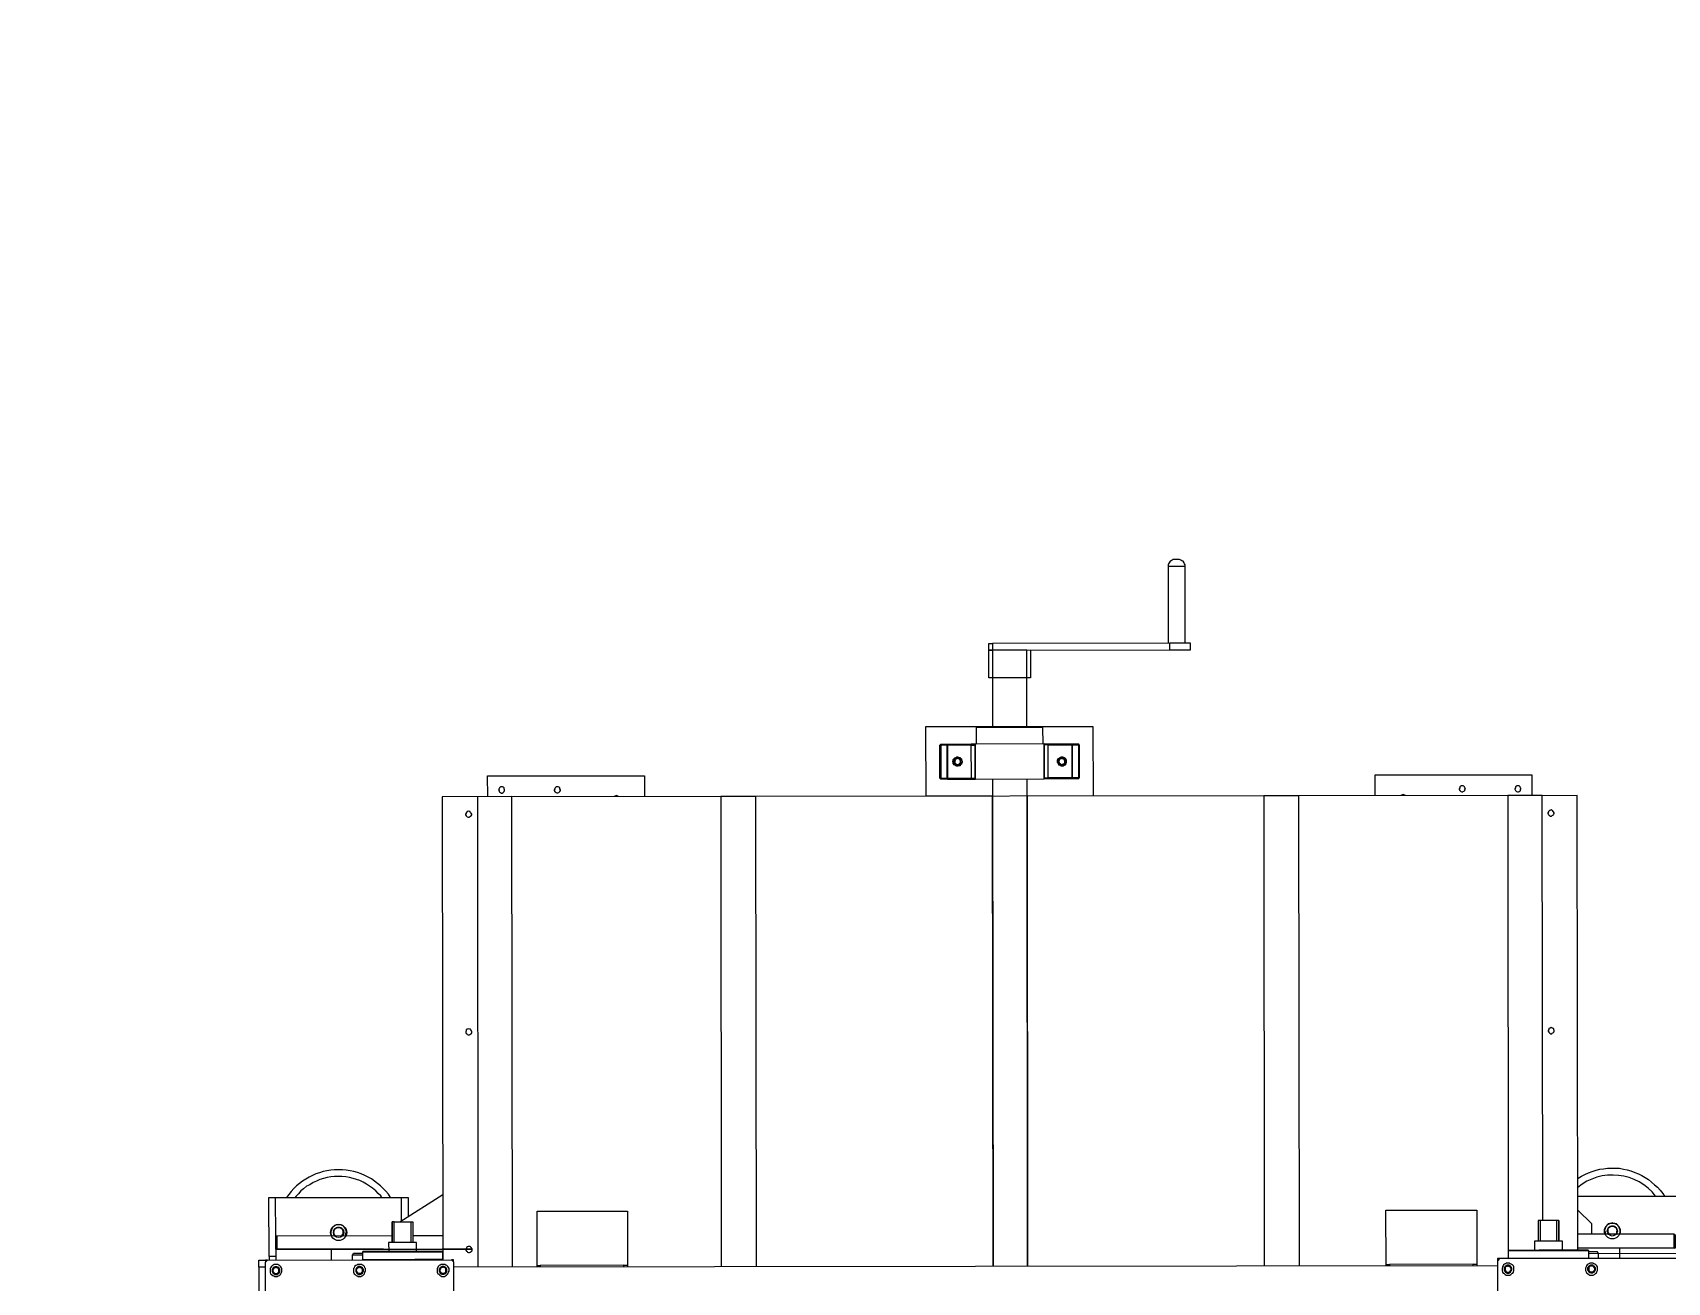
# Model space of a CAD drawing. Header units: feet. Extents: x -99009 to 3252343, y -11094690 to 9035152.
# Drawn here: x 2484468 to 2486816, y -1979770 to -1977975 of the extents above; entities that cross this region are included whole.
import ezdxf

# ---------------------------------------------------------------- set-up
doc = ezdxf.new("R2010")
doc.units = ezdxf.units.FT
doc.linetypes.add('PDF_IMPORT', pattern=[1, 0.8, -0.2])
doc.layers.add('1', color=1, linetype='Continuous')

# ---------------------------------------------------------------- blocks, each defined once
blk = doc.blocks.new('lEVELLING mACHINE')
at = {"color": 200, "lineweight": 25, "transparency": 33554684}
for points in [[(14802.9, 6496), (14802.9, 6281.9), (14805.8, 6279), (15070.3, 6279), (15073.3, 6281.9), (15073.3, 6496), (15070.3, 6499), (14805.8, 6499), (14802.9, 6496), (14802.9, 6499), (14802.9, 6988.8), (14805.8, 6988.8), (14802.9, 6992.5), (14802.9, 7205.9), (14805.8, 7208.8), (14802.9, 7208.8), (14802.9, 7205.9)], [(16573, 7205.9), (16573, 6992.5), (16575.9, 6988.8), (16840.4, 6988.8), (16843.4, 6988.8), (16843.4, 6499), (16840.4, 6499), (16843.4, 6496), (16843.4, 6281.9), (16840.4, 6279), (16575.9, 6279), (16573, 6281.9), (16573, 6496), (16575.9, 6499), (16840.4, 6499)], [(16843.4, 6289.3), (16853, 6289.3), (16853, 7199.2), (16843.4, 7199.2)], [(11653.9, 6272.3), (14942.1, 6272.3)], [(14957.7, 6189.3), (14817.7, 6189.3), (14808, 6189.3), (14808, 6273.8)], [(14897.7, 6264.1), (14897.7, 6279)], [(14928.1, 6279), (14928.1, 6272.3), (14928.1, 6271.5), (14928.8, 6270.8), (14928.8, 6270.1), (14929.6, 6269.3), (14930.3, 6269.3), (14931, 6269.3), (14931.8, 6269.3), (14942.1, 6269.3)], [(14942.9, 6279), (14942.1, 6278.2), (14942.1, 6267.8), (14942.9, 6267.1), (14943.6, 6267.1), (14944.4, 6267.1), (14945.9, 6267.1), (14947.3, 6267.1), (14949.6, 6267.1), (14951.8, 6267.1), (14954, 6267.1), (14957, 6267.1), (14959.9, 6267.1), (14962.9, 6267.1), (14966.6, 6267.1), (14970.3, 6267.1), (14974, 6267.1), (14978.5, 6267.1), (14982.2, 6267.1), (14986.6, 6267.1), (14991.1, 6267.1), (14995.5, 6267.1), (14999.9, 6267.1), (15004.4, 6267.1), (15008.8, 6267.1), (15013.3, 6267.1), (15017.7, 6267.1), (15022.2, 6267.1), (15025.9, 6267.1), (15029.6, 6267.1), (15033.3, 6267.1), (15037, 6267.1), (15040.7, 6267.1), (15043.7, 6267.1), (15045.9, 6267.1), (15048.8, 6267.1), (15051.1, 6267.1), (15052.5, 6267.1), (15054, 6267.1), (15055.5, 6267.1), (15056.3, 6267.1), (15057, 6267.1), (15057.7, 6267.8), (15057.7, 6278.2), (15057, 6279)], [(15057.7, 6278.2), (15057, 6278.2), (15056.3, 6278.2), (15054.8, 6278.2), (15053.3, 6278.2), (15051.1, 6278.2), (15048.8, 6278.2), (15046.6, 6278.2), (15043.7, 6278.2), (15040.7, 6278.2), (15037.7, 6278.2), (15034, 6278.2), (15030.3, 6278.2), (15025.9, 6278.2), (15022.2, 6278.2), (15017.7, 6278.2), (15013.3, 6278.2), (15008.8, 6278.2), (15004.4, 6278.2), (14999.9, 6278.2), (14995.5, 6278.2), (14991.1, 6278.2), (14986.6, 6278.2), (14982.2, 6278.2), (14977.7, 6278.2), (14974, 6278.2), (14970.3, 6278.2), (14965.9, 6278.2), (14962.9, 6278.2), (14959.2, 6278.2), (14956.2, 6278.2), (14953.3, 6278.2), (14951, 6278.2), (14948.8, 6278.2), (14946.6, 6278.2), (14945.1, 6278.2), (14944.4, 6278.2), (14942.9, 6278.2), (14942.1, 6278.2)], [(15008.1, 6224.1), (15008.1, 5613.6), (15057.7, 5613.6), (15057.7, 6279)], [(15070.3, 6279), (15073.3, 6279), (15073.3, 6281.9)], [(15073.3, 6289.3), (16573, 6289.3)], [(15108.1, 6289.3), (15108.1, 6287.1), (15107.4, 6287.1), (15105.9, 6287.1), (15105.2, 6287.1), (15104.4, 6287.1), (15103.7, 6287.1), (15102.9, 6287.1), (15102.9, 6289.3)], [(15233.3, 6287.1), (15233.3, 6209.3), (15102.9, 6209.3), (15102.9, 6287.1)], [(15108.1, 6287.1), (15228.2, 6287.1)], [(15233.3, 6289.3), (15233.3, 6287.1), (15232.6, 6287.1), (15231.9, 6287.1), (15231.1, 6287.1), (15229.6, 6287.1), (15228.9, 6287.1), (15228.2, 6287.1), (15228.2, 6289.3)], [(15357.8, 6289.3), (15357.8, 5613.6), (15408.2, 5613.6), (15408.2, 6289.3)], [(15820.9, 5538.8), (15820.9, 5515), (15819.4, 5513.6), (15818.7, 5513.6), (15817.9, 5513.6), (15817.2, 5513.6), (15815, 5513.6), (15813.5, 5513.6), (15811.3, 5513.6), (15809.1, 5513.6), (15806.1, 5513.6), (15803.1, 5513.6), (15800.2, 5513.6), (15796.5, 5513.6), (15792.7, 5513.6), (15789, 5513.6), (15785.3, 5513.6), (15780.9, 5513.6), (15777.2, 5513.6), (15773.5, 5513.6), (15769, 5513.6), (15765.3, 5513.6), (15760.9, 5513.6), (15757.2, 5513.6), (15753.5, 5513.6), (15749.8, 5513.6), (15746.8, 5513.6), (15743.1, 5513.6), (15740.1, 5513.6), (15737.2, 5513.6), (15735, 5513.6), (15732.7, 5513.6), (15731.3, 5513.6), (15729.8, 5513.6), (15728.3, 5513.6), (15727.5, 5513.6), (15726.8, 5513.6), (15653.5, 5513.6), (15653.5, 5613.6), (15748.3, 5613.6), (15748.3, 6289.3), (15748.3, 5589.1)], [(15797.9, 5589.1), (15797.9, 6289.3), (15797.9, 5613.6), (15893.5, 5613.6), (15893.5, 5513.6), (15819.4, 5513.6)], [(16138, 6289.3), (16138, 5613.6), (16188.4, 5613.6), (16188.4, 6289.3)], [(16328.4, 6289.3), (16328.4, 6287.1), (16327, 6287.1), (16326.2, 6287.1), (16325.5, 6287.1), (16324.7, 6287.1), (16324, 6287.1), (16323.3, 6287.1), (16323.3, 6289.3)], [(16452.9, 6287.1), (16452.9, 6209.3), (16323.3, 6209.3), (16323.3, 6287.1)], [(16328.4, 6287.1), (16448.5, 6287.1), (16448.5, 6289.3)], [(16452.9, 6289.3), (16452.9, 6287.1), (16452.2, 6287.1), (16451.4, 6287.1), (16450.7, 6287.1), (16450, 6287.1), (16449.2, 6287.1), (16448.5, 6287.1)], [(16488.5, 6289.3), (16488.5, 5613.6), (16538.1, 5613.6), (16538.1, 6289.3)], [(16573, 6281.9), (16573, 6279), (16575.9, 6279)], [(16589.3, 6279), (16588.5, 6278.2), (16588.5, 6267.8), (16589.3, 6267.1), (16588.5, 6267.1)], [(16588.5, 5613.6), (16588.5, 6279)], [(16704.1, 6278.2), (16703.4, 6278.2), (16701.9, 6278.2), (16701.1, 6278.2), (16699.7, 6278.2), (16697.4, 6278.2), (16695.2, 6278.2), (16693, 6278.2), (16690, 6278.2), (16687.1, 6278.2), (16683.4, 6278.2), (16680.4, 6278.2), (16676, 6278.2), (16672.2, 6278.2), (16668.5, 6278.2), (16664.1, 6278.2), (16659.7, 6278.2), (16655.2, 6278.2), (16650.8, 6278.2), (16646.3, 6278.2), (16641.9, 6278.2), (16637.4, 6278.2), (16633, 6278.2), (16628.5, 6278.2), (16624.1, 6278.2), (16620.4, 6278.2), (16615.9, 6278.2), (16612.2, 6278.2), (16609.3, 6278.2), (16605.6, 6278.2), (16602.6, 6278.2), (16599.6, 6278.2), (16597.4, 6278.2), (16595.2, 6278.2), (16593, 6278.2), (16591.5, 6278.2), (16590, 6278.2), (16589.3, 6278.2), (16588.5, 6278.2)], [(16588.5, 6272.3), (16588.5, 6272.3)], [(16589.3, 6267.1), (16590, 6267.1), (16590.7, 6267.1), (16592.2, 6267.1), (16593.7, 6267.1), (16595.2, 6267.1), (16597.4, 6267.1), (16600.4, 6267.1), (16602.6, 6267.1), (16606.3, 6267.1), (16609.3, 6267.1), (16613, 6267.1), (16616.7, 6267.1), (16620.4, 6267.1), (16624.1, 6267.1), (16628.5, 6267.1), (16633, 6267.1), (16637.4, 6267.1), (16641.9, 6267.1), (16646.3, 6267.1), (16650.8, 6267.1), (16655.2, 6267.1), (16659.7, 6267.1), (16664.1, 6267.1), (16667.8, 6267.1), (16672.2, 6267.1), (16676, 6267.1), (16679.7, 6267.1), (16683.4, 6267.1), (16686.3, 6267.1), (16689.3, 6267.1), (16692.3, 6267.1), (16695.2, 6267.1), (16696.7, 6267.1), (16698.9, 6267.1), (16700.4, 6267.1), (16701.9, 6267.1), (16702.6, 6267.1), (16703.4, 6267.1), (16704.1, 6267.8), (16704.1, 6278.2), (16703.4, 6279)], [(16838.2, 6273.8), (16838.2, 6189.3), (16828.6, 6189.3), (16648.5, 6189.3), (16638.2, 6189.3), (16638.2, 6216.7)], [(16718.2, 6279), (16718.2, 6272.3), (16718.2, 6271.5), (16717.4, 6270.8), (16717.4, 6270.1), (16716.7, 6269.3), (16716, 6269.3), (16715.2, 6269.3), (16714.5, 6269.3), (16704.1, 6269.3)], [(16704.1, 6272.3), (16718.2, 6272.3)], [(16748.6, 6279), (16748.6, 6264.1), (16828.6, 6264.1)], [(16827.1, 6264.1), (16828.6, 6263.4), (16828.6, 6264.1), (16828.6, 6279)], [(16828.6, 6273.8), (16838.2, 6273.8), (16838.2, 6279)], [(16840.4, 6279), (16843.4, 6279)], [(16853, 6289.3), (16853, 6279), (16843.4, 6279), (16843.4, 6281.9)], [(14957.7, 6263.4), (14819.2, 6263.4), (14819.2, 6264.1), (14817.7, 6263.4), (14819.2, 6263.4), (14819.2, 6244.1), (14957.7, 6244.1)], [(14819.2, 6244.1), (14817.7, 6244.9), (14817.7, 6263.4), (14817.7, 6264.1), (14897.7, 6264.1), (14957.7, 6264.1)], [(14942.1, 6267.8), (14942.9, 6267.8), (14944.4, 6267.8), (14945.1, 6267.8), (14946.6, 6267.8), (14948.8, 6267.8), (14951, 6267.8), (14953.3, 6267.8), (14956.2, 6267.8), (14959.2, 6267.8), (14962.9, 6267.8), (14965.9, 6267.8), (14970.3, 6267.8), (14974, 6267.8), (14977.7, 6267.8), (14982.2, 6267.8), (14986.6, 6267.8), (14991.1, 6267.8), (14995.5, 6267.8), (14999.9, 6267.8), (15004.4, 6267.8), (15008.8, 6267.8), (15013.3, 6267.8), (15017.7, 6267.8), (15022.2, 6267.8), (15025.9, 6267.8), (15030.3, 6267.8), (15034, 6267.8), (15037.7, 6267.8), (15040.7, 6267.8), (15043.7, 6267.8), (15046.6, 6267.8), (15048.8, 6267.8), (15051.1, 6267.8), (15053.3, 6267.8), (15054.8, 6267.8), (15056.3, 6267.8), (15057, 6267.8), (15057.7, 6267.8)], [(14957.7, 6267.1), (14957.7, 5613.6)], [(14979.9, 6267.1), (14979.9, 6253.8), (14980.7, 6253.8), (14981.4, 6253.8), (14982.2, 6253.8), (14983.6, 6253.8), (14985.9, 6253.8), (14987.3, 6253.8), (14989.6, 6253.8), (14992.5, 6253.8), (14994.8, 6253.8), (14997.7, 6253.8), (14999.9, 6253.8), (15002.9, 6253.8), (15005.1, 6253.8), (15008.1, 6253.8), (15010.3, 6253.8), (15012.5, 6253.8), (15014.8, 6253.8), (15016.2, 6253.8), (15017.7, 6253.8), (15018.5, 6253.8), (15019.2, 6253.8), (15019.9, 6253.8), (15019.9, 6267.1)], [(14985.1, 6224.1), (14985.1, 6253.8), (14985.1, 6224.1), (14985.9, 6224.1), (14986.6, 6224.1), (14987.3, 6224.1), (14988.1, 6224.1), (14988.1, 6253.8)], [(14988.1, 6224.1), (15011.8, 6224.1), (15011.8, 6253.8)], [(15011.8, 6224.1), (15012.5, 6224.1), (15013.3, 6224.1), (15014, 6224.1), (15014.8, 6224.1), (15014.8, 6253.8)], [(16588.5, 6269.3), (16588.5, 6269.3)], [(16588.5, 6267.8), (16589.3, 6267.8), (16590, 6267.8), (16591.5, 6267.8), (16593, 6267.8), (16595.2, 6267.8), (16597.4, 6267.8), (16599.6, 6267.8), (16602.6, 6267.8), (16605.6, 6267.8), (16609.3, 6267.8), (16612.2, 6267.8), (16615.9, 6267.8), (16620.4, 6267.8), (16624.1, 6267.8), (16628.5, 6267.8), (16633, 6267.8), (16637.4, 6267.8), (16641.9, 6267.8), (16646.3, 6267.8), (16650.8, 6267.8), (16655.2, 6267.8), (16659.7, 6267.8), (16664.1, 6267.8), (16668.5, 6267.8), (16672.2, 6267.8), (16676, 6267.8), (16680.4, 6267.8), (16683.4, 6267.8), (16687.1, 6267.8), (16690, 6267.8), (16693, 6267.8), (16695.2, 6267.8), (16697.4, 6267.8), (16699.7, 6267.8), (16701.1, 6267.8), (16701.9, 6267.8), (16703.4, 6267.8), (16704.1, 6267.8)], [(16626.3, 6267.1), (16626.3, 6253.8), (16627, 6253.8), (16627.8, 6253.8), (16628.5, 6253.8), (16630, 6253.8), (16632.2, 6253.8), (16633.7, 6253.8), (16635.9, 6253.8), (16638.2, 6253.8), (16641.1, 6253.8), (16643.3, 6253.8), (16646.3, 6253.8), (16649.3, 6253.8), (16651.5, 6253.8), (16653.7, 6253.8), (16656.7, 6253.8), (16658.9, 6253.8), (16660.4, 6253.8), (16662.6, 6253.8), (16664.1, 6253.8), (16664.8, 6253.8), (16665.6, 6253.8), (16666.3, 6253.8), (16666.3, 6267.1)], [(16634.5, 6224.1), (16633.7, 6224.1), (16633, 6224.1), (16632.2, 6224.1), (16631.5, 6224.1), (16631.5, 6253.8)], [(16658.2, 6224.1), (16634.5, 6224.1), (16634.5, 6253.8)], [(16658.2, 6253.8), (16658.2, 6224.1), (16658.9, 6224.1), (16659.7, 6224.1), (16660.4, 6224.1), (16661.1, 6224.1), (16661.1, 6253.8), (16661.1, 6224.1)], [(14898.4, 6244.1), (14897.7, 6243.4), (14897, 6241.2), (14897, 6239.7), (14897, 6237.5), (14897.7, 6236), (14898.4, 6233.8), (14899.2, 6232.3), (14900.7, 6230.8), (14902.1, 6229.3), (14904.4, 6228.6), (14905.8, 6228.6), (14908.1, 6227.8), (14910.3, 6228.6), (14911.8, 6228.6), (14914, 6229.3), (14915.5, 6230.8), (14917, 6232.3), (14917.7, 6233.8), (14918.4, 6236), (14919.2, 6237.5), (14919.2, 6239.7), (14918.4, 6241.2), (14918.4, 6243.4), (14917.7, 6244.1)], [(14902.9, 6244.1), (14902.1, 6243.4), (14901.4, 6241.9), (14901.4, 6240.4), (14900.7, 6238.9), (14901.4, 6237.5), (14901.4, 6236), (14902.9, 6234.5), (14903.6, 6233.8), (14905.1, 6233), (14906.6, 6232.3), (14908.1, 6232.3), (14909.5, 6232.3), (14911, 6233), (14912.5, 6233.8), (14913.3, 6234.5), (14914.7, 6236), (14914.7, 6237.5), (14914.7, 6238.9), (14914.7, 6240.4), (14914, 6241.9), (14913.3, 6243.4), (14913.3, 6244.1)], [(14937.7, 6244.1), (14937.7, 6229.3), (14957.7, 6209.3)], [(14985.1, 6224.1), (14985.1, 6224.1)], [(16631.5, 6244.1), (16588.5, 6244.1)], [(16650, 6224.1), (16588.5, 6184.9)], [(16827.1, 6244.1), (16661.1, 6244.1)], [(16661.1, 6224.1), (16661.1, 6224.1)], [(16728.6, 6244.1), (16727.8, 6243.4), (16727.8, 6241.2), (16727.1, 6239.7), (16727.1, 6237.5), (16727.8, 6236), (16728.6, 6233.8), (16730, 6232.3), (16730.8, 6230.8), (16732.3, 6229.3), (16734.5, 6228.6), (16736, 6228.6), (16738.2, 6227.8), (16740.4, 6228.6), (16741.9, 6228.6), (16744.1, 6229.3), (16745.6, 6230.8), (16747.1, 6232.3), (16747.8, 6233.8), (16748.6, 6236), (16749.3, 6237.5), (16749.3, 6239.7), (16749.3, 6241.2), (16748.6, 6243.4), (16747.8, 6244.1)], [(16733, 6244.1), (16733, 6243.4), (16732.3, 6241.9), (16731.5, 6240.4), (16731.5, 6238.9), (16731.5, 6237.5), (16732.3, 6236), (16733, 6234.5), (16733.7, 6233.8), (16735.2, 6233), (16736.7, 6232.3), (16738.2, 6232.3), (16739.7, 6232.3), (16741.2, 6233), (16742.6, 6233.8), (16744.1, 6234.5), (16744.9, 6236), (16744.9, 6237.5), (16745.6, 6238.9), (16744.9, 6240.4), (16744.9, 6241.9), (16743.4, 6243.4), (16743.4, 6244.1)], [(16828.6, 6244.9), (16828.6, 6189.3)], [(16648.5, 6189.3), (16648.5, 6222.6)], [(14957.7, 6164.1), (14957, 6163.4), (14952.5, 6160.4), (14947.3, 6158.2), (14942.1, 6156), (14937, 6153.7), (14931, 6152.2), (14925.8, 6150.8), (14920.7, 6150), (14914.7, 6149.3), (14908.8, 6149.3), (14903.6, 6149.3), (14897.7, 6149.3), (14891.8, 6150.8), (14886.6, 6151.5), (14881.4, 6153), (14875.5, 6155.2), (14870.3, 6157.4), (14865.8, 6159.7), (14860.6, 6162.6), (14856.2, 6165.6), (14851.8, 6169.3), (14847.3, 6173), (14842.9, 6176.7), (14839.2, 6181.1), (14835.5, 6185.6), (14833.2, 6189.3)], [(16676, 6189.3), (16677.4, 6187.1), (16681.1, 6183.4), (16684.8, 6179.7), (16689.3, 6176), (16693.7, 6173), (16698.2, 6170), (16702.6, 6167.1), (16707.8, 6164.8), (16712.3, 6163.4), (16717.4, 6161.9), (16722.6, 6160.4), (16727.8, 6159.7), (16733.7, 6158.9), (16738.9, 6158.9), (16744.1, 6158.9), (16749.3, 6159.7), (16754.5, 6160.4), (16759.7, 6161.9), (16764.9, 6163.4), (16770.1, 6165.6), (16774.5, 6167.8), (16779.7, 6170.8), (16784.1, 6173), (16788.6, 6176.7), (16792.3, 6179.7), (16796, 6184.1), (16799.7, 6187.8), (16800.4, 6189.3)], [(14957.7, 5613.6), (16588.5, 5613.6)], [(15248.2, 5613.6), (15248.2, 5583.9), (15022.9, 5583.9), (15022.9, 5613.6)], [(15204.4, 5613.6), (15208.1, 5612.1), (15211.1, 5613.6)], [(16523.3, 5613.6), (16523.3, 5583.9), (16298.1, 5583.9), (16298.1, 5613.6)], [(16335.1, 5613.6), (16338.1, 5612.1), (16341.8, 5613.6)], [(15683.8, 5539.5), (15683.8, 5538.8), (15674.2, 5538.8), (15674.2, 5540.2), (15673.5, 5540.2), (15673.5, 5587.7), (15674.2, 5587.7), (15674.2, 5589.1), (15673.5, 5587.7)], [(15674.2, 5589.1), (15683.8, 5589.1), (15683.8, 5588.4), (15683.1, 5587.7)], [(15683.8, 5587.7), (15717.9, 5587.7), (15717.9, 5589.1), (15719.4, 5589.1), (15720.1, 5589.1), (15721.6, 5589.1), (15722.4, 5589.1), (15723.1, 5589.1), (15723.8, 5589.1), (15723.1, 5587.7), (15723.1, 5540.2), (15723.8, 5538.8), (15723.1, 5538.8), (15722.4, 5538.8), (15721.6, 5538.8), (15720.1, 5538.8), (15719.4, 5538.8), (15717.9, 5538.8), (15717.9, 5540.2), (15683.8, 5540.2), (15683.8, 5539.5), (15683.1, 5540.2), (15674.2, 5540.2), (15674.2, 5587.7), (15683.1, 5587.7), (15683.1, 5540.2)], [(15683.8, 5589.1), (15717.9, 5589.1)], [(15683.8, 5540.2), (15683.8, 5587.7), (15683.8, 5588.4)], [(15723.1, 5587.7), (15722.4, 5587.7), (15721.6, 5587.7), (15720.9, 5587.7), (15720.1, 5587.7), (15719.4, 5587.7), (15717.9, 5587.7), (15717.9, 5540.2), (15719.4, 5540.2), (15720.1, 5540.2), (15720.9, 5540.2), (15721.6, 5540.2), (15722.4, 5540.2), (15723.1, 5540.2)], [(15862.4, 5589.1), (15828.3, 5589.1), (15826.8, 5589.1), (15826.1, 5589.1), (15824.6, 5589.1), (15823.9, 5589.1), (15823.1, 5589.1), (15822.4, 5589.1), (15723.8, 5589.1), (15723.8, 5538.8), (15822.4, 5538.8), (15823.1, 5538.8), (15823.9, 5538.8), (15824.6, 5538.8), (15826.1, 5538.8), (15826.8, 5538.8), (15828.3, 5538.8), (15828.3, 5540.2), (15862.4, 5540.2), (15862.4, 5587.7), (15828.3, 5587.7), (15828.3, 5540.2), (15826.8, 5540.2), (15826.1, 5540.2), (15825.4, 5540.2), (15824.6, 5540.2), (15823.9, 5540.2), (15823.1, 5540.2)], [(15828.3, 5589.1), (15828.3, 5587.7), (15826.8, 5587.7), (15826.1, 5587.7), (15825.4, 5587.7), (15824.6, 5587.7), (15823.9, 5587.7), (15823.1, 5587.7)], [(15862.4, 5587.7), (15862.4, 5588.4), (15862.4, 5589.1), (15872, 5589.1), (15872, 5587.7), (15873.5, 5587.7), (15873.5, 5540.2), (15872, 5540.2), (15872, 5538.8), (15862.4, 5538.8), (15862.4, 5539.5)], [(15862.4, 5588.4), (15863.1, 5587.7)], [(15873.5, 5587.7), (15872, 5589.1)], [(15673.5, 5540.2), (15674.2, 5538.8)], [(15717.9, 5538.8), (15683.8, 5538.8)], [(15725.3, 5538.8), (15725.3, 5515), (15726.8, 5513.6)], [(15862.4, 5538.8), (15828.3, 5538.8)], [(15863.1, 5540.2), (15862.4, 5539.5), (15862.4, 5540.2)], [(15872, 5538.8), (15873.5, 5540.2)], [(15543.1, 5403.9), (15540.1, 5403.9), (15536.4, 5403.9), (15533.4, 5403.9), (15529.7, 5403.9), (15527.5, 5403.9), (15524.5, 5403.9), (15521.6, 5403.9), (15519.3, 5403.9), (15517.9, 5403.9), (15516.4, 5403.9), (15514.9, 5403.9), (15514.2, 5403.9), (15513.4, 5403.9), (15513.4, 5394.3), (15514.2, 5394.3), (15514.9, 5394.3), (15516.4, 5394.3), (15517.9, 5394.3), (15519.3, 5394.3), (15521.6, 5394.3), (15524.5, 5394.3), (15527.5, 5394.3), (15529.7, 5394.3), (15533.4, 5394.3), (15536.4, 5394.3), (15540.1, 5394.3), (15543.1, 5394.3), (15797.9, 5394.3), (15797.9, 5403.9), (15797.9, 5443.9), (15797.9, 5513.6)], [(15748.3, 5513.6), (15748.3, 5443.9), (15748.3, 5403.9), (15797.9, 5403.9), (15543.1, 5403.9), (15543.1, 5394.3)], [(15725.3, 5515), (15726.1, 5515), (15726.8, 5515), (15727.5, 5515), (15729, 5515), (15730.5, 5515), (15732.7, 5515), (15735, 5515), (15737.9, 5515), (15740.9, 5515), (15743.8, 5515), (15746.8, 5515), (15750.5, 5515), (15754.2, 5515), (15757.9, 5515), (15761.6, 5515), (15766.1, 5515), (15769.8, 5515), (15774.2, 5515), (15777.9, 5515), (15782.4, 5515), (15786.1, 5515), (15789.8, 5515), (15794.2, 5515), (15797.2, 5515), (15800.9, 5515), (15803.9, 5515), (15806.8, 5515), (15809.8, 5515), (15812, 5515), (15814.2, 5515), (15816.5, 5515), (15817.9, 5515), (15819.4, 5515), (15820.2, 5515), (15820.9, 5515)], [(15743.1, 5403.9), (15743.1, 5443.9), (15748.3, 5443.9), (15797.9, 5443.9), (15803.1, 5443.9), (15803.1, 5403.9), (15797.9, 5403.9), (15803.1, 5403.9), (15803.1, 5394.3), (15797.9, 5394.3)], [(15520.8, 5394.3), (15520.8, 5283.9), (15520.8, 5281.6), (15521.6, 5280.2), (15522.3, 5278.7), (15523.8, 5276.5), (15525.3, 5275.7), (15526.8, 5275), (15529, 5274.2), (15530.5, 5274.2), (15531.2, 5274.2), (15531.9, 5274.2), (15533.4, 5274.2), (15534.2, 5274.2), (15534.9, 5274.2), (15535.6, 5274.2), (15537.9, 5274.2), (15539.3, 5275), (15540.8, 5275.7), (15542.3, 5276.5), (15543.8, 5278.7), (15544.5, 5280.2), (15545.3, 5281.6), (15545.3, 5283.9), (15545.3, 5394.3)], [(15520.8, 5283.9), (15521.6, 5283.9), (15522.3, 5283.9), (15523.8, 5283.9), (15525.3, 5283.9), (15526.8, 5283.9), (15529, 5283.9), (15531.2, 5283.9), (15533.4, 5283.9), (15534.9, 5283.9), (15537.1, 5283.9), (15539.3, 5283.9), (15540.8, 5283.9), (15542.3, 5283.9), (15543.8, 5283.9), (15544.5, 5283.9), (15545.3, 5283.9)]]:
    blk.add_lwpolyline(points, dxfattribs=at)
for points in [[(14937.7, 6285.6), (14939.9, 6285.6), (14941.4, 6286.4), (14942.9, 6287.1), (14944.4, 6287.8), (14945.1, 6289.3), (14945.9, 6290.8), (14946.6, 6293), (14946.6, 6294.5), (14946.6, 6296), (14945.9, 6298.2), (14945.1, 6299.7), (14943.6, 6300.4), (14942.1, 6301.9), (14940.7, 6302.7), (14939.2, 6302.7), (14937, 6302.7), (14935.5, 6302.7), (14934, 6301.9), (14932.5, 6300.4), (14931, 6299.7), (14930.3, 6298.2), (14929.6, 6296), (14929.6, 6294.5), (14929.6, 6293), (14929.6, 6290.8), (14930.3, 6289.3), (14931.8, 6287.8), (14933.3, 6287.1), (14934.7, 6286.4), (14936.2, 6285.6)], [(14937.7, 6288.6), (14939.2, 6288.6), (14940.7, 6289.3), (14942.1, 6290.1), (14942.9, 6291.5), (14943.6, 6292.3), (14943.6, 6293.8), (14943.6, 6295.3), (14942.9, 6296.7), (14942.1, 6298.2), (14940.7, 6299), (14939.2, 6299.7), (14937.7, 6299.7), (14936.2, 6299.7), (14935.5, 6299), (14934, 6298.2), (14933.3, 6296.7), (14932.5, 6295.3), (14932.5, 6293.8), (14932.5, 6292.3), (14933.3, 6291.5), (14934, 6290.1), (14935.5, 6289.3), (14936.2, 6288.6)], [(14937.7, 6298.2), (14937, 6298.2), (14935.5, 6297.5), (14934.7, 6296.7), (14934, 6296), (14933.3, 6294.5), (14933.3, 6293), (14934, 6292.3), (14934.7, 6290.8), (14935.5, 6290.1), (14937, 6290.1), (14937.7, 6289.3), (14939.2, 6290.1), (14940.7, 6290.1), (14941.4, 6290.8), (14942.1, 6292.3), (14942.1, 6293), (14942.1, 6294.5), (14942.1, 6296), (14941.4, 6296.7), (14940.7, 6297.5), (14939.2, 6298.2)], [(15057.7, 6285.6), (15060, 6285.6), (15061.4, 6286.4), (15062.9, 6287.1), (15064.4, 6287.8), (15065.1, 6289.3), (15065.9, 6290.8), (15066.6, 6293), (15066.6, 6294.5), (15066.6, 6296), (15065.9, 6298.2), (15065.1, 6299.7), (15063.7, 6300.4), (15062.2, 6301.9), (15060.7, 6302.7), (15059.2, 6302.7), (15057, 6302.7), (15055.5, 6302.7), (15054, 6301.9), (15052.5, 6300.4), (15051.1, 6299.7), (15050.3, 6298.2), (15049.6, 6296), (15049.6, 6294.5), (15049.6, 6293), (15049.6, 6290.8), (15050.3, 6289.3), (15051.8, 6287.8), (15053.3, 6287.1), (15054.8, 6286.4), (15056.3, 6285.6)], [(15057.7, 6288.6), (15059.2, 6288.6), (15060.7, 6289.3), (15062.2, 6290.1), (15062.9, 6291.5), (15063.7, 6292.3), (15063.7, 6293.8), (15063.7, 6295.3), (15062.9, 6296.7), (15062.2, 6298.2), (15060.7, 6299), (15059.2, 6299.7), (15057.7, 6299.7), (15056.3, 6299.7), (15055.5, 6299), (15054, 6298.2), (15053.3, 6296.7), (15052.5, 6295.3), (15052.5, 6293.8), (15052.5, 6292.3), (15053.3, 6291.5), (15054, 6290.1), (15055.5, 6289.3), (15056.3, 6288.6)], [(15057.7, 6298.2), (15057, 6298.2), (15055.5, 6297.5), (15054.8, 6296.7), (15054, 6296), (15053.3, 6294.5), (15053.3, 6293), (15054, 6292.3), (15054.8, 6290.8), (15055.5, 6290.1), (15057, 6290.1), (15057.7, 6289.3), (15059.2, 6290.1), (15060.7, 6290.1), (15061.4, 6290.8), (15062.2, 6292.3), (15062.2, 6293), (15062.2, 6294.5), (15062.2, 6296), (15061.4, 6296.7), (15060.7, 6297.5), (15059.2, 6298.2)], [(16588.5, 6302.7), (16586.3, 6302.7), (16584.8, 6301.9), (16583.3, 6301.2), (16581.9, 6299.7), (16581.1, 6299), (16580.4, 6296.7), (16579.6, 6295.3), (16579.6, 6293.8), (16579.6, 6291.5), (16580.4, 6290.1), (16581.1, 6288.6), (16582.6, 6287.1), (16584.1, 6286.4), (16585.6, 6285.6), (16587, 6285.6), (16589.3, 6285.6), (16590.7, 6285.6), (16592.2, 6286.4), (16593.7, 6287.1), (16595.2, 6288.6), (16595.9, 6290.1), (16596.7, 6291.5), (16596.7, 6293.8), (16596.7, 6295.3), (16596.7, 6296.7), (16595.9, 6299), (16594.4, 6299.7), (16593, 6301.2), (16591.5, 6301.9), (16590, 6302.7)], [(16588.5, 6299.7), (16587, 6299.7), (16585.6, 6299), (16584.1, 6298.2), (16583.3, 6296.7), (16582.6, 6295.3), (16582.6, 6293.8), (16582.6, 6292.3), (16583.3, 6291.5), (16584.1, 6290.1), (16585.6, 6289.3), (16587, 6288.6), (16588.5, 6288.6), (16590, 6288.6), (16590.7, 6289.3), (16592.2, 6290.1), (16593, 6291.5), (16593.7, 6292.3), (16593.7, 6293.8), (16593.7, 6295.3), (16593, 6296.7), (16592.2, 6298.2), (16590.7, 6299), (16590, 6299.7)], [(16588.5, 6289.3), (16589.3, 6290.1), (16590.7, 6290.1), (16591.5, 6290.8), (16592.2, 6292.3), (16593, 6293), (16593, 6294.5), (16592.2, 6296), (16591.5, 6296.7), (16590.7, 6297.5), (16589.3, 6298.2), (16588.5, 6298.2), (16587, 6298.2), (16585.6, 6297.5), (16584.8, 6296.7), (16584.1, 6296), (16584.1, 6294.5), (16584.1, 6293), (16584.1, 6292.3), (16584.8, 6290.8), (16585.6, 6290.1), (16587, 6290.1)], [(16708.6, 6302.7), (16706.3, 6302.7), (16704.8, 6301.9), (16703.4, 6301.2), (16701.9, 6299.7), (16701.1, 6299), (16700.4, 6296.7), (16699.7, 6295.3), (16699.7, 6293.8), (16699.7, 6291.5), (16700.4, 6290.1), (16701.1, 6288.6), (16702.6, 6287.1), (16704.1, 6286.4), (16705.6, 6285.6), (16707.1, 6285.6), (16709.3, 6285.6), (16710.8, 6285.6), (16712.3, 6286.4), (16713.7, 6287.1), (16715.2, 6288.6), (16716, 6290.1), (16716.7, 6291.5), (16716.7, 6293.8), (16716.7, 6295.3), (16716.7, 6296.7), (16716, 6299), (16714.5, 6299.7), (16713, 6301.2), (16711.5, 6301.9), (16710, 6302.7)], [(16708.6, 6299.7), (16707.1, 6299.7), (16705.6, 6299), (16704.1, 6298.2), (16703.4, 6296.7), (16702.6, 6295.3), (16702.6, 6293.8), (16702.6, 6292.3), (16703.4, 6291.5), (16704.1, 6290.1), (16705.6, 6289.3), (16707.1, 6288.6), (16708.6, 6288.6), (16710, 6288.6), (16710.8, 6289.3), (16712.3, 6290.1), (16713, 6291.5), (16713.7, 6292.3), (16713.7, 6293.8), (16713.7, 6295.3), (16713, 6296.7), (16712.3, 6298.2), (16710.8, 6299), (16710, 6299.7)], [(16708.6, 6289.3), (16709.3, 6290.1), (16710.8, 6290.1), (16711.5, 6290.8), (16712.3, 6292.3), (16713, 6293), (16713, 6294.5), (16712.3, 6296), (16711.5, 6296.7), (16710.8, 6297.5), (16709.3, 6298.2), (16708.6, 6298.2), (16707.1, 6298.2), (16705.6, 6297.5), (16704.8, 6296.7), (16704.1, 6296), (16704.1, 6294.5), (16704.1, 6293), (16704.1, 6292.3), (16704.8, 6290.8), (16705.6, 6290.1), (16707.1, 6290.1)], [(16828.6, 6302.7), (16826.4, 6302.7), (16824.9, 6301.9), (16823.4, 6301.2), (16821.9, 6299.7), (16821.2, 6299), (16820.4, 6296.7), (16819.7, 6295.3), (16819.7, 6293.8), (16819.7, 6291.5), (16820.4, 6290.1), (16821.2, 6288.6), (16822.7, 6287.1), (16824.1, 6286.4), (16825.6, 6285.6), (16827.1, 6285.6), (16829.3, 6285.6), (16830.8, 6285.6), (16832.3, 6286.4), (16833.8, 6287.1), (16835.3, 6288.6), (16836, 6290.1), (16836.7, 6291.5), (16836.7, 6293.8), (16836.7, 6295.3), (16836.7, 6296.7), (16836, 6299), (16834.5, 6299.7), (16833, 6301.2), (16831.5, 6301.9), (16830.1, 6302.7)], [(16828.6, 6299.7), (16827.1, 6299.7), (16825.6, 6299), (16824.1, 6298.2), (16823.4, 6296.7), (16822.7, 6295.3), (16822.7, 6293.8), (16822.7, 6292.3), (16823.4, 6291.5), (16824.1, 6290.1), (16825.6, 6289.3), (16827.1, 6288.6), (16828.6, 6288.6), (16830.1, 6288.6), (16830.8, 6289.3), (16832.3, 6290.1), (16833, 6291.5), (16833.8, 6292.3), (16833.8, 6293.8), (16833.8, 6295.3), (16833, 6296.7), (16832.3, 6298.2), (16830.8, 6299), (16830.1, 6299.7)], [(16828.6, 6289.3), (16829.3, 6290.1), (16830.8, 6290.1), (16831.5, 6290.8), (16832.3, 6292.3), (16833, 6293), (16833, 6294.5), (16832.3, 6296), (16831.5, 6296.7), (16830.8, 6297.5), (16829.3, 6298.2), (16828.6, 6298.2), (16827.1, 6298.2), (16825.6, 6297.5), (16824.9, 6296.7), (16824.1, 6296), (16824.1, 6294.5), (16824.1, 6293), (16824.1, 6292.3), (16824.9, 6290.8), (16825.6, 6290.1), (16827.1, 6290.1)], [(16550.7, 6259.7), (16552.2, 6259.7), (16553, 6260.4), (16554.4, 6261.2), (16554.4, 6262.7), (16555.2, 6263.4), (16555.2, 6264.9), (16554.4, 6266.4), (16553.7, 6267.1), (16553, 6267.8), (16551.5, 6268.6), (16550, 6268.6), (16549.3, 6267.8), (16547.8, 6267.1), (16547, 6266.4), (16546.3, 6264.9), (16546.3, 6263.4), (16547, 6262.7), (16547.8, 6261.2), (16548.5, 6260.4), (16549.3, 6259.7)], [(16827.1, 6263.4), (16828.6, 6263.4), (16828.6, 6244.9), (16827.1, 6244.1)], [(14995.5, 5947), (14997, 5947.8), (14997.7, 5947.8), (14999.2, 5948.5), (14999.2, 5950), (14999.9, 5951.5), (14999.9, 5952.2), (14999.2, 5953.7), (14998.5, 5954.4), (14997.7, 5955.2), (14996.2, 5955.9), (14994.8, 5955.9), (14994, 5955.2), (14992.5, 5954.4), (14991.8, 5953.7), (14991.1, 5952.2), (14991.1, 5951.5), (14991.8, 5950), (14992.5, 5948.5), (14993.3, 5947.8), (14994, 5947.8)], [(16550.7, 5947), (16552.2, 5947.8), (16553, 5947.8), (16554.4, 5948.5), (16554.4, 5950), (16555.2, 5951.5), (16555.2, 5952.2), (16554.4, 5953.7), (16553.7, 5954.4), (16553, 5955.2), (16551.5, 5955.9), (16550, 5955.9), (16549.3, 5955.2), (16547.8, 5954.4), (16547, 5953.7), (16546.3, 5952.2), (16546.3, 5951.5), (16547, 5950), (16547.8, 5948.5), (16548.5, 5947.8), (16549.3, 5947.8)], [(14995.5, 5634.3), (14997, 5635.1), (14997.7, 5635.1), (14999.2, 5636.6), (14999.2, 5637.3), (14999.9, 5638.8), (14999.9, 5639.5), (14999.2, 5641), (14998.5, 5641.7), (14997.7, 5642.5), (14996.2, 5643.2), (14994.8, 5643.2), (14994, 5642.5), (14992.5, 5641.7), (14991.8, 5641), (14991.1, 5639.5), (14991.1, 5638.8), (14991.8, 5637.3), (14992.5, 5636.6), (14993.3, 5635.1), (14994, 5635.1)], [(16550.7, 5634.3), (16552.2, 5635.1), (16553, 5635.1), (16554.4, 5636.6), (16554.4, 5637.3), (16555.2, 5638.8), (16555.2, 5639.5), (16554.4, 5641), (16553.7, 5641.7), (16553, 5642.5), (16551.5, 5643.2), (16550, 5643.2), (16549.3, 5642.5), (16547.8, 5641.7), (16547, 5641), (16546.3, 5639.5), (16546.3, 5638.8), (16547, 5637.3), (16547.8, 5636.6), (16548.5, 5635.1), (16549.3, 5635.1)], [(15042.9, 5599.5), (15044.4, 5599.5), (15045.1, 5600.2), (15046.6, 5601), (15046.6, 5602.5), (15047.4, 5604), (15047.4, 5604.7), (15046.6, 5606.2), (15045.9, 5606.9), (15045.1, 5607.7), (15043.7, 5608.4), (15042.2, 5608.4), (15041.4, 5607.7), (15040, 5606.9), (15039.2, 5606.2), (15039.2, 5604.7), (15038.5, 5604), (15039.2, 5602.5), (15040, 5601), (15040.7, 5600.2), (15041.4, 5599.5)], [(15122.9, 5599.5), (15124.4, 5599.5), (15125.2, 5600.2), (15126.6, 5601), (15126.6, 5602.5), (15127.4, 5604), (15127.4, 5604.7), (15126.6, 5606.2), (15125.9, 5606.9), (15125.2, 5607.7), (15123.7, 5608.4), (15122.2, 5608.4), (15121.5, 5607.7), (15120, 5606.9), (15119.2, 5606.2), (15119.2, 5604.7), (15118.5, 5604), (15119.2, 5602.5), (15120, 5601), (15120.7, 5600.2), (15121.5, 5599.5)], [(16423.3, 5599.5), (16424.8, 5599.5), (16425.5, 5600.2), (16426.3, 5601), (16427, 5602.5), (16427.7, 5604), (16427.7, 5604.7), (16427, 5606.2), (16426.3, 5606.9), (16424.8, 5607.7), (16424, 5608.4), (16422.5, 5608.4), (16421.1, 5607.7), (16420.3, 5606.9), (16419.6, 5606.2), (16418.8, 5604.7), (16418.8, 5604), (16419.6, 5602.5), (16419.6, 5601), (16421.1, 5600.2), (16421.8, 5599.5)], [(16503.3, 5599.5), (16504.8, 5599.5), (16505.5, 5600.2), (16506.3, 5601), (16507, 5602.5), (16507.8, 5604), (16507, 5604.7), (16507, 5606.2), (16506.3, 5606.9), (16504.8, 5607.7), (16504.1, 5608.4), (16502.6, 5608.4), (16501.1, 5607.7), (16500.3, 5606.9), (16499.6, 5606.2), (16498.9, 5604.7), (16498.9, 5604), (16499.6, 5602.5), (16499.6, 5601), (16501.1, 5600.2), (16501.8, 5599.5)], [(15697.9, 5570.6), (15699.4, 5570.6), (15700.9, 5569.9), (15702.4, 5569.1), (15703.1, 5567.6), (15703.8, 5566.2), (15704.6, 5565.4), (15704.6, 5563.2), (15704.6, 5561.7), (15703.8, 5561), (15703.1, 5559.5), (15701.6, 5558.8), (15700.1, 5558), (15698.7, 5557.3), (15697.2, 5557.3), (15695.7, 5558), (15694.2, 5558.8), (15693.5, 5559.5), (15692.7, 5561), (15692, 5561.7), (15692, 5563.2), (15692, 5565.4), (15692, 5566.2), (15692.7, 5567.6), (15694.2, 5569.1), (15694.9, 5569.9), (15696.4, 5570.6)], [(15697.9, 5569.1), (15696.4, 5569.1), (15695.7, 5568.4), (15694.2, 5567.6), (15693.5, 5566.9), (15692.7, 5565.4), (15692.7, 5563.9), (15692.7, 5562.5), (15693.5, 5561), (15694.2, 5560.2), (15695.7, 5559.5), (15696.4, 5558.8), (15697.9, 5558.8), (15699.4, 5558.8), (15700.9, 5559.5), (15702.4, 5560.2), (15703.1, 5561), (15703.1, 5562.5), (15703.8, 5563.9), (15703.1, 5565.4), (15703.1, 5566.9), (15702.4, 5567.6), (15700.9, 5568.4), (15699.4, 5569.1)], [(15697.9, 5559.5), (15699.4, 5560.2), (15700.9, 5560.2), (15701.6, 5561), (15702.4, 5562.5), (15702.4, 5563.9), (15702.4, 5564.7), (15701.6, 5566.2), (15700.9, 5566.9), (15700.1, 5567.6), (15698.7, 5568.4), (15697.2, 5568.4), (15696.4, 5567.6), (15694.9, 5566.9), (15694.2, 5566.2), (15694.2, 5564.7), (15694.2, 5563.9), (15694.2, 5562.5), (15694.9, 5561), (15695.7, 5560.2), (15697.2, 5560.2)], [(15823.1, 5540.2), (15823.1, 5587.7), (15822.4, 5589.1), (15822.4, 5538.8)], [(15855, 5563.9), (15854.2, 5562.5), (15854.2, 5561), (15852.8, 5559.5), (15852, 5558.8), (15850.5, 5558), (15849.1, 5557.3), (15847.6, 5557.3), (15846.1, 5558), (15844.6, 5558), (15843.9, 5559.5), (15842.4, 5560.2), (15842.4, 5561.7), (15841.7, 5563.2), (15841.7, 5564.7), (15842.4, 5566.2), (15842.4, 5567.6), (15843.9, 5568.4), (15844.6, 5569.9), (15846.1, 5569.9), (15847.6, 5570.6), (15849.1, 5570.6), (15850.5, 5569.9), (15852, 5569.1), (15852.8, 5568.4), (15854.2, 5566.9), (15854.2, 5565.4)], [(15848.3, 5569.1), (15846.8, 5569.1), (15845.4, 5568.4), (15844.6, 5567.6), (15843.1, 5566.9), (15843.1, 5565.4), (15842.4, 5563.9), (15843.1, 5562.5), (15843.1, 5561), (15844.6, 5560.2), (15845.4, 5559.5), (15846.8, 5558.8), (15848.3, 5558.8), (15849.8, 5558.8), (15850.5, 5559.5), (15852, 5560.2), (15852.8, 5561), (15853.5, 5562.5), (15853.5, 5563.9), (15853.5, 5565.4), (15852.8, 5566.9), (15852, 5567.6), (15850.5, 5568.4), (15849.8, 5569.1)], [(15848.3, 5559.5), (15849.1, 5560.2), (15850.5, 5560.2), (15851.3, 5561), (15852, 5562.5), (15852, 5563.9), (15852, 5564.7), (15852, 5566.2), (15851.3, 5566.9), (15849.8, 5567.6), (15849.1, 5568.4), (15847.6, 5568.4), (15846.1, 5567.6), (15845.4, 5566.9), (15844.6, 5566.2), (15843.9, 5564.7), (15843.9, 5563.9), (15843.9, 5562.5), (15844.6, 5561), (15846.1, 5560.2), (15846.8, 5560.2)], [(15863.1, 5540.2), (15872, 5540.2), (15872, 5587.7), (15863.1, 5587.7)]]:
    blk.add_lwpolyline(points, close=True, dxfattribs=at)
at = {"color": 200, "linetype": 'PDF_IMPORT', "lineweight": 25, "ltscale": 0.301389, "transparency": 33554684}
blk.add_lwpolyline([(16546.3, 6264.1), (16827.1, 6263.4), (16546.3, 6263.4)], dxfattribs=at)
at = {"transparency": 33554684}
for centre, radius in [((14908.1, 6239.5), 11.3), ((16738.2, 6239.5), 11.6), ((14908.1, 6239.5), 7.22), ((16738.2, 6239.5), 7.38)]:
    blk.add_circle(centre, radius, dxfattribs=at)
at = {"color": 200, "lineweight": 25, "transparency": 33554684}
for centre, radius, start, end in [((14907.9, 6237.8), 78.8, 217.9797, 309.1733), ((16738.2, 6239.3), 90, 213.7337, 326.2663)]:
    blk.add_arc(centre, radius, start, end, dxfattribs=at)
blk = doc.blocks.new('A$Cac12730c')
blk.add_blockref('lEVELLING mACHINE', (-11218.1, -5688.9))

msp = doc.modelspace()

# ---------------------------------------------------------------- linework, layer by layer
at = {"layer": '1'}
msp.add_arc((2520410.24778, -1978395.99612), 100000, 84.1346387202, 194.3871675539, dxfattribs=at)

# ---------------------------------------------------------------- block references
at = {"transparency": 33554684, "rotation": 180.0650517140762}
msp.add_blockref('A$Cac12730c', (2490426.6334, -1979141.86212), dxfattribs=at)

doc.saveas('drawing.dxf')
